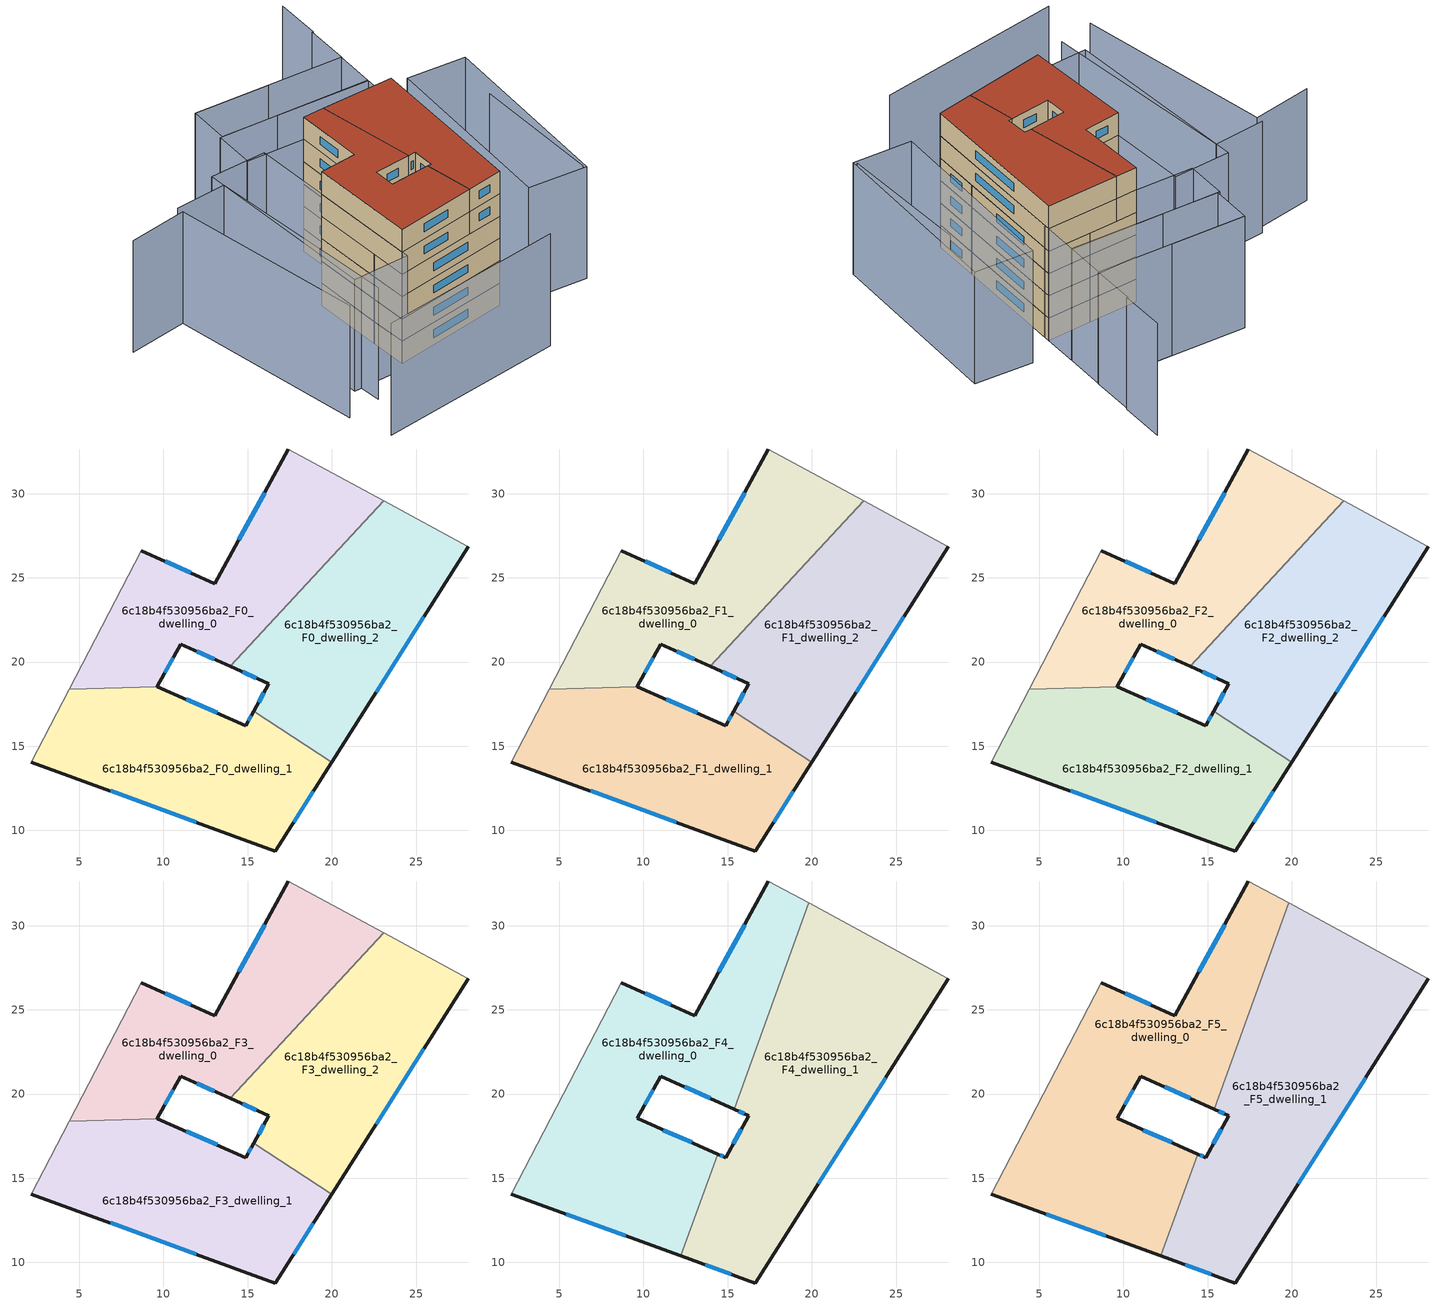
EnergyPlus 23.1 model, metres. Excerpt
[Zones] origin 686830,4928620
6c18b4f530956ba2_F0_dwelling_0
 floor ground (EU_floor_Construction): 23.07,29.59 13.96,19.75 11.03,21.07 9.62,18.55 9.64,18.54 4.39,18.37 8.68,26.61 13.06,24.66 17.42,32.65 z0
 wall outside (EU_wall_Construction): 17.42,32.65 13.06,24.66 8.68,26.61 / 9.62,18.55 11.03,21.07 13.96,19.75 / 9.62,18.55 9.64,18.54 z0:3
 wall adiabatic (EU_wall_Construction): 23.07,29.59 17.42,32.65 / 8.68,26.61 4.39,18.37 z0:3
 wall to 6c18b4f530956ba2_F0_dwelling_2 (EU_wall_Construction): 13.96,19.75 23.07,29.59 z0:3
 wall to 6c18b4f530956ba2_F0_dwelling_1 (EU_wall_Construction): 4.39,18.37 9.64,18.54 z0:3
 window (EU_Window_Construction): 16,30.05 14.48,27.26 / 11.98,20.64 13.01,20.18 / 10.08,19.37 10.57,20.25 / 11.63,25.3 10.1,25.98 z0.98:2.02
6c18b4f530956ba2_F0_dwelling_1
 floor ground (EU_floor_Construction): 19.98,14.05 16.65,8.78 2.15,14.06 4.39,18.37 9.64,18.54 14.89,16.23 15.35,17.07 z0
 wall outside (EU_wall_Construction): 15.35,17.07 14.89,16.23 9.64,18.54 / 2.15,14.06 16.65,8.78 19.98,14.05 z0:3
 wall to 6c18b4f530956ba2_F0_dwelling_2 (EU_wall_Construction): 19.98,14.05 15.35,17.07 z0:3
 wall adiabatic (EU_wall_Construction): 4.39,18.37 2.15,14.06 z0:3
 window (EU_Window_Construction): 13.18,16.98 11.35,17.79 / 15.2,16.8 15.04,16.5 / 17.73,10.49 18.9,12.33 / 6.86,12.34 11.93,10.5 z0.98:2.02
6c18b4f530956ba2_F0_dwelling_2
 floor ground (EU_floor_Construction): 28.1,26.86 19.98,14.05 15.35,17.07 16.26,18.71 13.96,19.75 23.07,29.59 z0
 wall outside (EU_wall_Construction): 13.96,19.75 16.26,18.71 15.35,17.07 / 19.98,14.05 28.1,26.86 z0:3
 wall adiabatic (EU_wall_Construction): 28.1,26.86 23.07,29.59 z0:3
 window (EU_Window_Construction): 15.96,18.18 15.64,17.6 / 14.71,19.41 15.51,19.05 / 22.62,18.21 25.46,22.69 z0.98:2.02
6c18b4f530956ba2_F1_dwelling_0
 floor to 6c18b4f530956ba2_F0_dwelling_0 (EU_floor_Construction): 23.07,29.59 13.96,19.75 11.03,21.07 9.62,18.55 9.64,18.54 4.39,18.37 8.68,26.61 13.06,24.66 17.42,32.65 z3
 wall outside (EU_wall_Construction): 17.42,32.65 13.06,24.66 8.68,26.61 / 9.62,18.55 11.03,21.07 13.96,19.75 / 9.62,18.55 9.64,18.54 z3:6
 wall adiabatic (EU_wall_Construction): 23.07,29.59 17.42,32.65 / 8.68,26.61 4.39,18.37 z3:6
 wall to 6c18b4f530956ba2_F1_dwelling_2 (EU_wall_Construction): 13.96,19.75 23.07,29.59 z3:6
 wall to 6c18b4f530956ba2_F1_dwelling_1 (EU_wall_Construction): 4.39,18.37 9.64,18.54 z3:6
 window (EU_Window_Construction): 16,30.05 14.48,27.26 / 11.98,20.64 13.01,20.18 / 10.08,19.37 10.57,20.25 / 11.63,25.3 10.1,25.98 z3.98:5.02
6c18b4f530956ba2_F1_dwelling_1
 floor to 6c18b4f530956ba2_F0_dwelling_1 (EU_floor_Construction): 19.98,14.05 16.65,8.78 2.15,14.06 4.39,18.37 9.64,18.54 14.89,16.23 15.35,17.07 z3
 wall outside (EU_wall_Construction): 15.35,17.07 14.89,16.23 9.64,18.54 / 2.15,14.06 16.65,8.78 19.98,14.05 z3:6
 wall to 6c18b4f530956ba2_F1_dwelling_2 (EU_wall_Construction): 19.98,14.05 15.35,17.07 z3:6
 wall adiabatic (EU_wall_Construction): 4.39,18.37 2.15,14.06 z3:6
 window (EU_Window_Construction): 13.18,16.98 11.35,17.79 / 15.2,16.8 15.04,16.5 / 17.73,10.49 18.9,12.33 / 6.86,12.34 11.93,10.5 z3.98:5.02
6c18b4f530956ba2_F1_dwelling_2
 floor to 6c18b4f530956ba2_F0_dwelling_2 (EU_floor_Construction): 28.1,26.86 19.98,14.05 15.35,17.07 16.26,18.71 13.96,19.75 23.07,29.59 z3
 wall outside (EU_wall_Construction): 13.96,19.75 16.26,18.71 15.35,17.07 / 19.98,14.05 28.1,26.86 z3:6
 wall adiabatic (EU_wall_Construction): 28.1,26.86 23.07,29.59 z3:6
 window (EU_Window_Construction): 15.96,18.18 15.64,17.6 / 14.71,19.41 15.51,19.05 / 22.62,18.21 25.46,22.69 z3.98:5.02
6c18b4f530956ba2_F2_dwelling_0
 floor to 6c18b4f530956ba2_F1_dwelling_0 (EU_floor_Construction): 23.07,29.59 13.96,19.75 11.03,21.07 9.62,18.55 9.64,18.54 4.39,18.37 8.68,26.61 13.06,24.66 17.42,32.65 z6
 wall outside (EU_wall_Construction): 17.42,32.65 13.06,24.66 8.68,26.61 / 9.62,18.55 11.03,21.07 13.96,19.75 / 9.62,18.55 9.64,18.54 z6:9
 wall adiabatic (EU_wall_Construction): 23.07,29.59 17.42,32.65 / 8.68,26.61 4.39,18.37 z6:9
 wall to 6c18b4f530956ba2_F2_dwelling_2 (EU_wall_Construction): 13.96,19.75 23.07,29.59 z6:9
 wall to 6c18b4f530956ba2_F2_dwelling_1 (EU_wall_Construction): 4.39,18.37 9.64,18.54 z6:9
 window (EU_Window_Construction): 16,30.05 14.48,27.26 / 11.98,20.64 13.01,20.18 / 10.08,19.37 10.57,20.25 / 11.63,25.3 10.1,25.98 z6.98:8.02
6c18b4f530956ba2_F2_dwelling_1
 floor to 6c18b4f530956ba2_F1_dwelling_1 (EU_floor_Construction): 19.98,14.05 16.65,8.78 2.15,14.06 4.39,18.37 9.64,18.54 14.89,16.23 15.35,17.07 z6
 wall outside (EU_wall_Construction): 15.35,17.07 14.89,16.23 9.64,18.54 / 2.15,14.06 16.65,8.78 19.98,14.05 z6:9
 wall to 6c18b4f530956ba2_F2_dwelling_2 (EU_wall_Construction): 19.98,14.05 15.35,17.07 z6:9
 wall adiabatic (EU_wall_Construction): 4.39,18.37 2.15,14.06 z6:9
 window (EU_Window_Construction): 13.18,16.98 11.35,17.79 / 15.2,16.8 15.04,16.5 / 17.73,10.49 18.9,12.33 / 6.86,12.34 11.93,10.5 z6.98:8.02
6c18b4f530956ba2_F2_dwelling_2
 floor to 6c18b4f530956ba2_F1_dwelling_2 (EU_floor_Construction): 28.1,26.86 19.98,14.05 15.35,17.07 16.26,18.71 13.96,19.75 23.07,29.59 z6
 wall outside (EU_wall_Construction): 13.96,19.75 16.26,18.71 15.35,17.07 / 19.98,14.05 28.1,26.86 z6:9
 wall adiabatic (EU_wall_Construction): 28.1,26.86 23.07,29.59 z6:9
 window (EU_Window_Construction): 15.96,18.18 15.64,17.6 / 14.71,19.41 15.51,19.05 / 22.62,18.21 25.46,22.69 z6.98:8.02
6c18b4f530956ba2_F3_dwelling_0
 floor to 6c18b4f530956ba2_F2_dwelling_0 (EU_floor_Construction): 23.07,29.59 13.96,19.75 11.03,21.07 9.62,18.55 9.64,18.54 4.39,18.37 8.68,26.61 13.06,24.66 17.42,32.65 z9
 wall outside (EU_wall_Construction): 17.42,32.65 13.06,24.66 8.68,26.61 / 9.62,18.55 11.03,21.07 13.96,19.75 / 9.62,18.55 9.64,18.54 z9:12
 wall adiabatic (EU_wall_Construction): 23.07,29.59 17.42,32.65 / 8.68,26.61 4.39,18.37 z9:12
 wall to 6c18b4f530956ba2_F3_dwelling_2 (EU_wall_Construction): 13.96,19.75 23.07,29.59 z9:12
 wall to 6c18b4f530956ba2_F3_dwelling_1 (EU_wall_Construction): 4.39,18.37 9.64,18.54 z9:12
 window (EU_Window_Construction): 16,30.05 14.48,27.26 / 11.98,20.64 13.01,20.18 / 10.08,19.37 10.57,20.25 / 11.63,25.3 10.1,25.98 z9.98:11.02
6c18b4f530956ba2_F3_dwelling_1
 floor to 6c18b4f530956ba2_F2_dwelling_1 (EU_floor_Construction): 19.98,14.05 16.65,8.78 2.15,14.06 4.39,18.37 9.64,18.54 14.89,16.23 15.35,17.07 z9
 wall outside (EU_wall_Construction): 15.35,17.07 14.89,16.23 9.64,18.54 / 2.15,14.06 16.65,8.78 19.98,14.05 z9:12
 wall to 6c18b4f530956ba2_F3_dwelling_2 (EU_wall_Construction): 19.98,14.05 15.35,17.07 z9:12
 wall adiabatic (EU_wall_Construction): 4.39,18.37 2.15,14.06 z9:12
 window (EU_Window_Construction): 13.18,16.98 11.35,17.79 / 15.2,16.8 15.04,16.5 / 17.73,10.49 18.9,12.33 / 6.86,12.34 11.93,10.5 z9.98:11.02
6c18b4f530956ba2_F3_dwelling_2
 floor to 6c18b4f530956ba2_F2_dwelling_2 (EU_floor_Construction): 28.1,26.86 19.98,14.05 15.35,17.07 16.26,18.71 13.96,19.75 23.07,29.59 z9
 wall outside (EU_wall_Construction): 13.96,19.75 16.26,18.71 15.35,17.07 / 19.98,14.05 28.1,26.86 z9:12
 wall adiabatic (EU_wall_Construction): 28.1,26.86 23.07,29.59 z9:12
 window (EU_Window_Construction): 15.96,18.18 15.64,17.6 / 14.71,19.41 15.51,19.05 / 22.62,18.21 25.46,22.69 z9.98:11.02
6c18b4f530956ba2_F4_dwelling_0
 floor to 6c18b4f530956ba2_F3_dwelling_0 (EU_floor_Construction): 19.83,31.34 16.68,22.69 13.96,19.75 11.03,21.07 9.62,18.55 9.64,18.54 4.39,18.37 8.68,26.61 13.06,24.66 17.42,32.65 z12
 floor to 6c18b4f530956ba2_F3_dwelling_1 (EU_floor_Construction): 14.41,16.44 12.22,10.39 2.15,14.06 4.39,18.37 9.64,18.54 z12
 floor to 6c18b4f530956ba2_F3_dwelling_2 (EU_floor_Construction): 16.68,22.69 15.38,19.11 13.96,19.75 z12
 wall outside (EU_wall_Construction): 14.41,16.44 9.62,18.55 11.03,21.07 15.38,19.11 / 2.15,14.06 12.22,10.39 / 17.42,32.65 13.06,24.66 8.68,26.61 z12:15
 wall adiabatic (EU_wall_Construction): 19.83,31.34 17.42,32.65 / 8.68,26.61 2.15,14.06 z12:15
 wall to 6c18b4f530956ba2_F4_dwelling_1 (EU_wall_Construction): 15.38,19.11 19.83,31.34 / 12.22,10.39 14.41,16.44 z12:15
 window (EU_Window_Construction): 12.44,20.43 13.97,19.75 / 10.08,19.37 10.57,20.25 / 12.85,17.13 11.18,17.86 / 5.42,12.87 8.94,11.59 / 11.63,25.3 10.1,25.98 / 16,30.05 14.48,27.26 z12.98:14.02
6c18b4f530956ba2_F4_dwelling_1
 floor to 6c18b4f530956ba2_F3_dwelling_1 (EU_floor_Construction): 19.98,14.05 16.65,8.78 12.22,10.39 14.41,16.44 14.89,16.23 15.35,17.07 z12
 floor to 6c18b4f530956ba2_F3_dwelling_2 (EU_floor_Construction): 28.1,26.86 19.98,14.05 15.35,17.07 16.26,18.71 15.38,19.11 16.68,22.69 23.07,29.59 z12
 floor to 6c18b4f530956ba2_F3_dwelling_0 (EU_floor_Construction): 23.07,29.59 16.68,22.69 19.83,31.34 z12
 wall outside (EU_wall_Construction): 15.38,19.11 16.26,18.71 14.89,16.23 14.41,16.44 / 12.22,10.39 16.65,8.78 28.1,26.86 z12:15
 wall adiabatic (EU_wall_Construction): 28.1,26.86 19.83,31.34 z12:15
 window (EU_Window_Construction): 15.67,18.98 15.97,18.84 / 20.37,14.66 24.37,20.98 / 13.66,9.87 15.21,9.31 / 14.73,16.3 14.57,16.37 / 15.81,17.9 15.33,17.04 z12.98:14.02
6c18b4f530956ba2_F5_dwelling_0
 floor to 6c18b4f530956ba2_F4_dwelling_0 (EU_floor_Construction): 19.83,31.34 15.38,19.11 11.03,21.07 9.62,18.55 14.41,16.44 12.22,10.39 2.15,14.06 8.68,26.61 13.06,24.66 17.42,32.65 z15
 wall outside (EU_wall_Construction): 14.41,16.44 9.62,18.55 11.03,21.07 15.38,19.11 / 2.15,14.06 12.22,10.39 / 17.42,32.65 13.06,24.66 8.68,26.61 z15:18
 wall adiabatic (EU_wall_Construction): 19.83,31.34 17.42,32.65 / 8.68,26.61 2.15,14.06 z15:18
 wall to 6c18b4f530956ba2_F5_dwelling_1 (EU_wall_Construction): 15.38,19.11 19.83,31.34 / 12.22,10.39 14.41,16.44 z15:18
 window (EU_Window_Construction): 12.44,20.43 13.97,19.75 / 10.08,19.37 10.57,20.25 / 12.85,17.13 11.18,17.86 / 5.42,12.87 8.94,11.59 / 11.63,25.3 10.1,25.98 / 16,30.05 14.48,27.26 z15.98:17.02
 roof outside (EU_roof_Construction): 12.22,10.39 14.41,16.44 9.62,18.55 11.03,21.07 15.38,19.11 19.83,31.34 17.42,32.65 13.06,24.66 8.68,26.61 2.15,14.06 z18
6c18b4f530956ba2_F5_dwelling_1
 floor to 6c18b4f530956ba2_F4_dwelling_1 (EU_floor_Construction): 28.1,26.86 16.65,8.78 12.22,10.39 14.41,16.44 14.89,16.23 16.26,18.71 15.38,19.11 19.83,31.34 z15
 wall outside (EU_wall_Construction): 15.38,19.11 16.26,18.71 14.89,16.23 14.41,16.44 / 12.22,10.39 16.65,8.78 28.1,26.86 z15:18
 wall adiabatic (EU_wall_Construction): 28.1,26.86 19.83,31.34 z15:18
 window (EU_Window_Construction): 15.67,18.98 15.97,18.84 / 20.37,14.66 24.37,20.98 / 13.66,9.87 15.21,9.31 / 14.73,16.3 14.57,16.37 / 15.81,17.9 15.33,17.04 z15.98:17.02
 roof outside (EU_roof_Construction): 16.65,8.78 28.1,26.86 19.83,31.34 15.38,19.11 16.26,18.71 14.89,16.23 14.41,16.44 12.22,10.39 z18
shading: -0.14,39.96 5.88,37.13 / 5.88,37.13 -5.14,13.69 / -7.82,41.94 -0.56,39.23 / -0.56,39.23 -9.55,15.14 / 36.53,40.06 33.45,35.21 / 33.45,35.21 17.19,45.53 / 39.74,45.06 36.62,40 / -10.75,9.64 11.91,0.6 / 25.21,2.59 33.65,17.47 / 13.36,35.61 1.76,13.29 / 1.76,13.29 -4.76,16.68 / -4.76,16.68 6.85,38.99 / 6.85,38.99 13.36,35.61 / 13.99,41.16 30.58,30.77 / 30.58,30.77 27.72,26.2 / 27.72,26.2 11.13,36.59 / 11.13,36.59 13.99,41.16 / 17.17,45.54 33.43,35.22 / 33.43,35.22 30.56,30.7 / 30.56,30.7 14.3,41.02 / 14.3,41.02 17.17,45.54 / 38.95,22.78 25.25,2.11 / 25.25,2.11 18.97,6.28 / 18.97,6.28 32.66,26.94 / 32.66,26.94 38.95,22.78 z0:15
[Building]
EU S2 Campaign: North Axis=0; Terrain=City; Solar Distribution=FullExterior
[Site:Location]
Bologna: Latitude=44.5; Longitude=11.25; Time Zone=1; Elevation=37
[SizingPeriod:WeatherFileDays]
AnnualSizingPeriod: Begin Month=1; Begin Day of Month=1; End Month=12; End Day of Month=31; Day of Week for Start Day=Monday; Use Weather File Daylight Saving Period=No; Use Weather File Rain and Snow Indicators=No
[MATERIAL]
EU_InternalMass_Material: Roughness=MediumRough; Thickness=0.1; Conductivity=1; Density=1800; Specific Heat=900; Thermal Absorptance=0.9; Solar Absorptance=0.7; Visible Absorptance=0.7
[MATERIAL:NOMASS] Roughness=MediumRough; Thermal Absorptance=0.9; Solar Absorptance=0.7; Visible Absorptance=0.7
Name | Thermal Resistance
EU_wall_NoMass | 0.905828
EU_roof_NoMass | 0.37593
EU_floor_NoMass | 0.67114
[WINDOWMATERIAL:SIMPLEGLAZINGSYSTEM]
EU_Window_SimpleGlazing: UFactor=4.52486; Solar Heat Gain Coefficient=0.85; Visible Transmittance=0.85
[CONSTRUCTION]
EU_wall_Construction: EU_wall_NoMass
EU_roof_Construction: EU_roof_NoMass
EU_floor_Construction: EU_floor_NoMass
EU_InternalMass_Construction: EU_InternalMass_Material
EU_Window_Construction: EU_Window_SimpleGlazing
[ZONE] Type=1; Multiplier=1; Ceiling Height=autocalculate; Floor Area=autocalculate; Part of Total Floor Area=Yes
Name | Volume
6c18b4f530956ba2_F0_dwelling_0; 6c18b4f530956ba2_F1_dwelling_0; 6c18b4f530956ba2_F2_dwelling_0; 6c18b4f530956ba2_F3_dwelling_0 | 301.759
6c18b4f530956ba2_F4_dwelling_0; 6c18b4f530956ba2_F5_dwelling_0 | 452.659
6c18b4f530956ba2_F0_dwelling_1; 6c18b4f530956ba2_F1_dwelling_1; 6c18b4f530956ba2_F2_dwelling_1; 6c18b4f530956ba2_F3_dwelling_1 | 301.752
6c18b4f530956ba2_F4_dwelling_1; 6c18b4f530956ba2_F5_dwelling_1 | 452.668
6c18b4f530956ba2_F0_dwelling_2; 6c18b4f530956ba2_F1_dwelling_2; 6c18b4f530956ba2_F2_dwelling_2; 6c18b4f530956ba2_F3_dwelling_2 | 301.771
[INTERNALMASS] Construction=EU_InternalMass_Construction
Name | Zone or ZoneList | Surface Area
6c18b4f530956ba2_F0_dwelling_0_EU_InternalMass | 6c18b4f530956ba2_F0_dwelling_0 | 100.586
6c18b4f530956ba2_F0_dwelling_1_EU_InternalMass | 6c18b4f530956ba2_F0_dwelling_1 | 100.584
6c18b4f530956ba2_F0_dwelling_2_EU_InternalMass | 6c18b4f530956ba2_F0_dwelling_2 | 100.59
6c18b4f530956ba2_F1_dwelling_0_EU_InternalMass | 6c18b4f530956ba2_F1_dwelling_0 | 100.586
6c18b4f530956ba2_F1_dwelling_1_EU_InternalMass | 6c18b4f530956ba2_F1_dwelling_1 | 100.584
6c18b4f530956ba2_F1_dwelling_2_EU_InternalMass | 6c18b4f530956ba2_F1_dwelling_2 | 100.59
6c18b4f530956ba2_F2_dwelling_0_EU_InternalMass | 6c18b4f530956ba2_F2_dwelling_0 | 100.586
6c18b4f530956ba2_F2_dwelling_1_EU_InternalMass | 6c18b4f530956ba2_F2_dwelling_1 | 100.584
6c18b4f530956ba2_F2_dwelling_2_EU_InternalMass | 6c18b4f530956ba2_F2_dwelling_2 | 100.59
6c18b4f530956ba2_F3_dwelling_0_EU_InternalMass | 6c18b4f530956ba2_F3_dwelling_0 | 100.586
6c18b4f530956ba2_F3_dwelling_1_EU_InternalMass | 6c18b4f530956ba2_F3_dwelling_1 | 100.584
6c18b4f530956ba2_F3_dwelling_2_EU_InternalMass | 6c18b4f530956ba2_F3_dwelling_2 | 100.59
6c18b4f530956ba2_F4_dwelling_0_EU_InternalMass | 6c18b4f530956ba2_F4_dwelling_0 | 150.886
6c18b4f530956ba2_F4_dwelling_1_EU_InternalMass | 6c18b4f530956ba2_F4_dwelling_1 | 150.889
6c18b4f530956ba2_F5_dwelling_0_EU_InternalMass | 6c18b4f530956ba2_F5_dwelling_0 | 150.886
6c18b4f530956ba2_F5_dwelling_1_EU_InternalMass | 6c18b4f530956ba2_F5_dwelling_1 | 150.889
[OTHEREQUIPMENT] Fuel Type=Electricity; Design Level Calculation Method=Watts/Area; Power per Zone Floor Area=1; Fraction Latent=0; Fraction Radiant=0; Fraction Lost=0; Carbon Dioxide Generation Rate=0; EndUse Subcategory=EU_Step8_InternalGains
Name | Zone or ZoneList or Space or SpaceList | Schedule
EU_Step8_InternalGain_6c18b4f530956ba2_F0_dwelling_0_f000 | 6c18b4f530956ba2_F0_dwelling_0 | EU_Step8_GainSchedule_6c18b4f530956ba2_F0_dwelling_0_f000
EU_Step8_InternalGain_6c18b4f530956ba2_F0_dwelling_1_f000 | 6c18b4f530956ba2_F0_dwelling_1 | EU_Step8_GainSchedule_6c18b4f530956ba2_F0_dwelling_1_f000
EU_Step8_InternalGain_6c18b4f530956ba2_F0_dwelling_2_f000 | 6c18b4f530956ba2_F0_dwelling_2 | EU_Step8_GainSchedule_6c18b4f530956ba2_F0_dwelling_2_f000
EU_Step8_InternalGain_6c18b4f530956ba2_F1_dwelling_0_f000 | 6c18b4f530956ba2_F1_dwelling_0 | EU_Step8_GainSchedule_6c18b4f530956ba2_F1_dwelling_0_f000
EU_Step8_InternalGain_6c18b4f530956ba2_F1_dwelling_1_f000 | 6c18b4f530956ba2_F1_dwelling_1 | EU_Step8_GainSchedule_6c18b4f530956ba2_F1_dwelling_1_f000
EU_Step8_InternalGain_6c18b4f530956ba2_F1_dwelling_2_f000 | 6c18b4f530956ba2_F1_dwelling_2 | EU_Step8_GainSchedule_6c18b4f530956ba2_F1_dwelling_2_f000
EU_Step8_InternalGain_6c18b4f530956ba2_F2_dwelling_0_f000 | 6c18b4f530956ba2_F2_dwelling_0 | EU_Step8_GainSchedule_6c18b4f530956ba2_F2_dwelling_0_f000
EU_Step8_InternalGain_6c18b4f530956ba2_F2_dwelling_1_f000 | 6c18b4f530956ba2_F2_dwelling_1 | EU_Step8_GainSchedule_6c18b4f530956ba2_F2_dwelling_1_f000
EU_Step8_InternalGain_6c18b4f530956ba2_F2_dwelling_2_f000 | 6c18b4f530956ba2_F2_dwelling_2 | EU_Step8_GainSchedule_6c18b4f530956ba2_F2_dwelling_2_f000
EU_Step8_InternalGain_6c18b4f530956ba2_F3_dwelling_0_f000 | 6c18b4f530956ba2_F3_dwelling_0 | EU_Step8_GainSchedule_6c18b4f530956ba2_F3_dwelling_0_f000
EU_Step8_InternalGain_6c18b4f530956ba2_F3_dwelling_1_f000 | 6c18b4f530956ba2_F3_dwelling_1 | EU_Step8_GainSchedule_6c18b4f530956ba2_F3_dwelling_1_f000
EU_Step8_InternalGain_6c18b4f530956ba2_F3_dwelling_2_f000 | 6c18b4f530956ba2_F3_dwelling_2 | EU_Step8_GainSchedule_6c18b4f530956ba2_F3_dwelling_2_f000
EU_Step8_InternalGain_6c18b4f530956ba2_F4_dwelling_0_f000 | 6c18b4f530956ba2_F4_dwelling_0 | EU_Step8_GainSchedule_6c18b4f530956ba2_F4_dwelling_0_f000
EU_Step8_InternalGain_6c18b4f530956ba2_F4_dwelling_1_f000 | 6c18b4f530956ba2_F4_dwelling_1 | EU_Step8_GainSchedule_6c18b4f530956ba2_F4_dwelling_1_f000
EU_Step8_InternalGain_6c18b4f530956ba2_F5_dwelling_0_f000 | 6c18b4f530956ba2_F5_dwelling_0 | EU_Step8_GainSchedule_6c18b4f530956ba2_F5_dwelling_0_f000
EU_Step8_InternalGain_6c18b4f530956ba2_F5_dwelling_1_f000 | 6c18b4f530956ba2_F5_dwelling_1 | EU_Step8_GainSchedule_6c18b4f530956ba2_F5_dwelling_1_f000
[ZONEVENTILATION:DESIGNFLOWRATE] Schedule=EU_AlwaysOn; Design Flow Rate Calculation Method=AirChanges/Hour; Air Changes per Hour=0.73129; Ventilation Type=Natural; Fan Pressure Rise=0; Fan Total Efficiency=1; Constant Term Coefficient=1; Temperature Term Coefficient=0; Velocity Term Coefficient=0; Velocity Squared Term Coefficient=0; Minimum Indoor Temperature=-100; Maximum Indoor Temperature=100; Delta Temperature=-100; Minimum Outdoor Temperature=-100; Maximum Outdoor Temperature=100; Maximum Wind Speed=40
Name | Zone or ZoneList or Space or SpaceList
EU_ConstantAir_6c18b4f530956ba2_F0_dwelling_0 | 6c18b4f530956ba2_F0_dwelling_0
EU_ConstantAir_6c18b4f530956ba2_F0_dwelling_1 | 6c18b4f530956ba2_F0_dwelling_1
EU_ConstantAir_6c18b4f530956ba2_F0_dwelling_2 | 6c18b4f530956ba2_F0_dwelling_2
EU_ConstantAir_6c18b4f530956ba2_F1_dwelling_0 | 6c18b4f530956ba2_F1_dwelling_0
EU_ConstantAir_6c18b4f530956ba2_F1_dwelling_1 | 6c18b4f530956ba2_F1_dwelling_1
EU_ConstantAir_6c18b4f530956ba2_F1_dwelling_2 | 6c18b4f530956ba2_F1_dwelling_2
EU_ConstantAir_6c18b4f530956ba2_F2_dwelling_0 | 6c18b4f530956ba2_F2_dwelling_0
EU_ConstantAir_6c18b4f530956ba2_F2_dwelling_1 | 6c18b4f530956ba2_F2_dwelling_1
EU_ConstantAir_6c18b4f530956ba2_F2_dwelling_2 | 6c18b4f530956ba2_F2_dwelling_2
EU_ConstantAir_6c18b4f530956ba2_F3_dwelling_0 | 6c18b4f530956ba2_F3_dwelling_0
EU_ConstantAir_6c18b4f530956ba2_F3_dwelling_1 | 6c18b4f530956ba2_F3_dwelling_1
EU_ConstantAir_6c18b4f530956ba2_F3_dwelling_2 | 6c18b4f530956ba2_F3_dwelling_2
EU_ConstantAir_6c18b4f530956ba2_F4_dwelling_0 | 6c18b4f530956ba2_F4_dwelling_0
EU_ConstantAir_6c18b4f530956ba2_F4_dwelling_1 | 6c18b4f530956ba2_F4_dwelling_1
EU_ConstantAir_6c18b4f530956ba2_F5_dwelling_0 | 6c18b4f530956ba2_F5_dwelling_0
EU_ConstantAir_6c18b4f530956ba2_F5_dwelling_1 | 6c18b4f530956ba2_F5_dwelling_1
[HVACTEMPLATE:THERMOSTAT] Constant Heating Setpoint=20; Constant Cooling Setpoint=50
EU_HeatOnly_6c18b4f530956ba2_F0_dwelling_0; EU_HeatOnly_6c18b4f530956ba2_F0_dwelling_1; EU_HeatOnly_6c18b4f530956ba2_F0_dwelling_2; EU_HeatOnly_6c18b4f530956ba2_F1_dwelling_0; EU_HeatOnly_6c18b4f530956ba2_F1_dwelling_1; EU_HeatOnly_6c18b4f530956ba2_F1_dwelling_2; EU_HeatOnly_6c18b4f530956ba2_F2_dwelling_0; EU_HeatOnly_6c18b4f530956ba2_F2_dwelling_1; EU_HeatOnly_6c18b4f530956ba2_F2_dwelling_2; EU_HeatOnly_6c18b4f530956ba2_F3_dwelling_0; EU_HeatOnly_6c18b4f530956ba2_F3_dwelling_1; EU_HeatOnly_6c18b4f530956ba2_F3_dwelling_2; EU_HeatOnly_6c18b4f530956ba2_F4_dwelling_0; EU_HeatOnly_6c18b4f530956ba2_F4_dwelling_1; EU_HeatOnly_6c18b4f530956ba2_F5_dwelling_0; EU_HeatOnly_6c18b4f530956ba2_F5_dwelling_1
[HVACTEMPLATE:ZONE:IDEALLOADSAIRSYSTEM] System Availability Schedule=EU_AlwaysOn; Maximum Heating Supply Air Temperature=50; Minimum Cooling Supply Air Temperature=13; Maximum Heating Supply Air Humidity Ratio=0.0156; Minimum Cooling Supply Air Humidity Ratio=0.0077; Heating Limit=NoLimit; Cooling Limit=NoLimit; Heating Availability Schedule=EU_AlwaysOn; Cooling Availability Schedule=EU_CoolingOff; Dehumidification Control Type=ConstantSensibleHeatRatio; Cooling Sensible Heat Ratio=0.7; Dehumidification Setpoint=60; Humidification Control Type=None; Humidification Setpoint=30; Outdoor Air Method=None; Outdoor Air Flow Rate per Person=0.00944; Outdoor Air Flow Rate per Zone Floor Area=0; Outdoor Air Flow Rate per Zone=0; Demand Controlled Ventilation Type=None; Outdoor Air Economizer Type=NoEconomizer; Heat Recovery Type=None; Sensible Heat Recovery Effectiveness=0.7; Latent Heat Recovery Effectiveness=0.65
Name | Template Thermostat
6c18b4f530956ba2_F0_dwelling_0 | EU_HeatOnly_6c18b4f530956ba2_F0_dwelling_0
6c18b4f530956ba2_F0_dwelling_1 | EU_HeatOnly_6c18b4f530956ba2_F0_dwelling_1
6c18b4f530956ba2_F0_dwelling_2 | EU_HeatOnly_6c18b4f530956ba2_F0_dwelling_2
6c18b4f530956ba2_F1_dwelling_0 | EU_HeatOnly_6c18b4f530956ba2_F1_dwelling_0
6c18b4f530956ba2_F1_dwelling_1 | EU_HeatOnly_6c18b4f530956ba2_F1_dwelling_1
6c18b4f530956ba2_F1_dwelling_2 | EU_HeatOnly_6c18b4f530956ba2_F1_dwelling_2
6c18b4f530956ba2_F2_dwelling_0 | EU_HeatOnly_6c18b4f530956ba2_F2_dwelling_0
6c18b4f530956ba2_F2_dwelling_1 | EU_HeatOnly_6c18b4f530956ba2_F2_dwelling_1
6c18b4f530956ba2_F2_dwelling_2 | EU_HeatOnly_6c18b4f530956ba2_F2_dwelling_2
6c18b4f530956ba2_F3_dwelling_0 | EU_HeatOnly_6c18b4f530956ba2_F3_dwelling_0
6c18b4f530956ba2_F3_dwelling_1 | EU_HeatOnly_6c18b4f530956ba2_F3_dwelling_1
6c18b4f530956ba2_F3_dwelling_2 | EU_HeatOnly_6c18b4f530956ba2_F3_dwelling_2
6c18b4f530956ba2_F4_dwelling_0 | EU_HeatOnly_6c18b4f530956ba2_F4_dwelling_0
6c18b4f530956ba2_F4_dwelling_1 | EU_HeatOnly_6c18b4f530956ba2_F4_dwelling_1
6c18b4f530956ba2_F5_dwelling_0 | EU_HeatOnly_6c18b4f530956ba2_F5_dwelling_0
6c18b4f530956ba2_F5_dwelling_1 | EU_HeatOnly_6c18b4f530956ba2_F5_dwelling_1
[SIZING:ZONE] Zone Cooling Design Supply Air Temperature Input Method=SupplyAirTemperature; Zone Cooling Design Supply Air Temperature=13; Zone Heating Design Supply Air Temperature Input Method=SupplyAirTemperature; Zone Heating Design Supply Air Temperature=50; Zone Cooling Design Supply Air Humidity Ratio=0.008; Zone Heating Design Supply Air Humidity Ratio=0.008; Cooling Design Air Flow Method=DesignDay; Cooling Design Air Flow Rate=0; Cooling Minimum Air Flow per Zone Floor Area=0.000762; Cooling Minimum Air Flow=0; Cooling Minimum Air Flow Fraction=0.2; Heating Design Air Flow Method=DesignDay; Heating Design Air Flow Rate=0; Heating Maximum Air Flow per Zone Floor Area=0.002032; Heating Maximum Air Flow=0.141576; Heating Maximum Air Flow Fraction=0.3; Account for Dedicated Outdoor Air System=No; Dedicated Outdoor Air System Control Strategy=NeutralSupplyAir; Dedicated Outdoor Air Low Setpoint Temperature for Design=autosize; Dedicated Outdoor Air High Setpoint Temperature for Design=autosize; Zone Load Sizing Method=Sensible Load Only No Latent Load; Zone Latent Cooling Design Supply Air Humidity Ratio Input Method=HumidityRatioDifference; Zone Cooling Design Supply Air Humidity Ratio Difference=0.005; Zone Latent Heating Design Supply Air Humidity Ratio Input Method=HumidityRatioDifference; Zone Humidification Design Supply Air Humidity Ratio Difference=0.005
6c18b4f530956ba2_F0_dwelling_0; 6c18b4f530956ba2_F0_dwelling_1; 6c18b4f530956ba2_F0_dwelling_2; 6c18b4f530956ba2_F1_dwelling_0; 6c18b4f530956ba2_F1_dwelling_1; 6c18b4f530956ba2_F1_dwelling_2; 6c18b4f530956ba2_F2_dwelling_0; 6c18b4f530956ba2_F2_dwelling_1; 6c18b4f530956ba2_F2_dwelling_2; 6c18b4f530956ba2_F3_dwelling_0; 6c18b4f530956ba2_F3_dwelling_1; 6c18b4f530956ba2_F3_dwelling_2; 6c18b4f530956ba2_F4_dwelling_0; 6c18b4f530956ba2_F4_dwelling_1; 6c18b4f530956ba2_F5_dwelling_0; 6c18b4f530956ba2_F5_dwelling_1
[SCHEDULE:CONSTANT]
Name | Hourly Value
EU_AlwaysOn | 1
EU_CoolingOff | 0
[SCHEDULE:FILE] Column Number=1; Rows to Skip at Top=0; Number of Hours of Data=8760; Column Separator=Comma; Interpolate to Timestep=No; Minutes per Item=60; Adjust Schedule for Daylight Savings=Yes
Name | File
EU_Step8_GainSchedule_6c18b4f530956ba2_F0_dwelling_0_f000 | ../../schedules/6c18b4f530956ba2/6c18b4f530956ba2_F0_dwelling_0_f000_gain.csv
EU_Step8_GainSchedule_6c18b4f530956ba2_F0_dwelling_1_f000 | ../../schedules/6c18b4f530956ba2/6c18b4f530956ba2_F0_dwelling_1_f000_gain.csv
EU_Step8_GainSchedule_6c18b4f530956ba2_F0_dwelling_2_f000 | ../../schedules/6c18b4f530956ba2/6c18b4f530956ba2_F0_dwelling_2_f000_gain.csv
EU_Step8_GainSchedule_6c18b4f530956ba2_F1_dwelling_0_f000 | ../../schedules/6c18b4f530956ba2/6c18b4f530956ba2_F1_dwelling_0_f000_gain.csv
EU_Step8_GainSchedule_6c18b4f530956ba2_F1_dwelling_1_f000 | ../../schedules/6c18b4f530956ba2/6c18b4f530956ba2_F1_dwelling_1_f000_gain.csv
EU_Step8_GainSchedule_6c18b4f530956ba2_F1_dwelling_2_f000 | ../../schedules/6c18b4f530956ba2/6c18b4f530956ba2_F1_dwelling_2_f000_gain.csv
EU_Step8_GainSchedule_6c18b4f530956ba2_F2_dwelling_0_f000 | ../../schedules/6c18b4f530956ba2/6c18b4f530956ba2_F2_dwelling_0_f000_gain.csv
EU_Step8_GainSchedule_6c18b4f530956ba2_F2_dwelling_1_f000 | ../../schedules/6c18b4f530956ba2/6c18b4f530956ba2_F2_dwelling_1_f000_gain.csv
EU_Step8_GainSchedule_6c18b4f530956ba2_F2_dwelling_2_f000 | ../../schedules/6c18b4f530956ba2/6c18b4f530956ba2_F2_dwelling_2_f000_gain.csv
EU_Step8_GainSchedule_6c18b4f530956ba2_F3_dwelling_0_f000 | ../../schedules/6c18b4f530956ba2/6c18b4f530956ba2_F3_dwelling_0_f000_gain.csv
EU_Step8_GainSchedule_6c18b4f530956ba2_F3_dwelling_1_f000 | ../../schedules/6c18b4f530956ba2/6c18b4f530956ba2_F3_dwelling_1_f000_gain.csv
EU_Step8_GainSchedule_6c18b4f530956ba2_F3_dwelling_2_f000 | ../../schedules/6c18b4f530956ba2/6c18b4f530956ba2_F3_dwelling_2_f000_gain.csv
EU_Step8_GainSchedule_6c18b4f530956ba2_F4_dwelling_0_f000 | ../../schedules/6c18b4f530956ba2/6c18b4f530956ba2_F4_dwelling_0_f000_gain.csv
EU_Step8_GainSchedule_6c18b4f530956ba2_F4_dwelling_1_f000 | ../../schedules/6c18b4f530956ba2/6c18b4f530956ba2_F4_dwelling_1_f000_gain.csv
EU_Step8_GainSchedule_6c18b4f530956ba2_F5_dwelling_0_f000 | ../../schedules/6c18b4f530956ba2/6c18b4f530956ba2_F5_dwelling_0_f000_gain.csv
EU_Step8_GainSchedule_6c18b4f530956ba2_F5_dwelling_1_f000 | ../../schedules/6c18b4f530956ba2/6c18b4f530956ba2_F5_dwelling_1_f000_gain.csv
